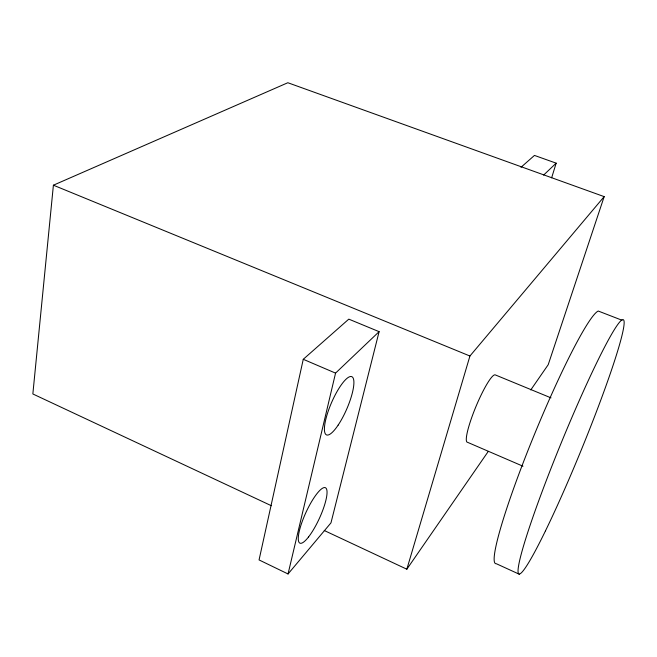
<?xml version="1.0" encoding="UTF-8"?>
<svg xmlns="http://www.w3.org/2000/svg" width="657" height="657" viewBox="0 0 657 657"><rect width="100%" height="100%" fill="white"/><g stroke="black" fill="none" stroke-linecap="round" stroke-linejoin="round"><path stroke-width="0.99" d="M530.766 389.946L548.217 364.692L604.169 196.624L287.84 82.733L53.398 185.2L32.85 393.962L271.349 505.718M303.263 359.297L259.063 559.936L288.045 573.963L330.972 522.865L379.105 331.662L348.801 319.138L303.263 359.297L335.555 373.119L379.105 331.662M288.045 573.963L335.555 373.119M324.246 530.511L406.839 569.208L469.927 356.02L604.169 196.624M551.642 177.825L556.159 163.158L534.461 155.422L521.001 167.289M406.839 569.208L488.291 451.384M543.618 175.09L556.159 163.158M622.039 320.246L598.264 311.04A136.656 13.304 -67.6 0 0 531.431 441.808A136.656 13.304 -67.6 0 0 496.314 563.714L519.383 574.267M53.398 185.2L469.927 356.02M551.001 397.863L495.279 374.901A36.472 5.675 -67.4 0 0 475.701 407.159A36.472 5.675 -67.4 0 0 467.562 442.317L522.988 466.215M338.166 425.079A31.741 8.254 -66.5 0 0 352.407 377.061A31.741 8.254 -66.5 0 0 326.907 415.249A31.741 8.254 -66.5 0 0 338.166 425.079M308.544 536.966A30.493 7.342 -65.3 0 0 326.66 489.35A30.493 7.342 -65.3 0 0 302.778 519.999A30.493 7.342 -65.3 0 0 308.544 536.966M545.474 530.856A137.42 10.619 -67.7 0 0 624.15 322.382A137.42 10.619 -67.7 0 0 543.405 488.159A137.42 10.619 -67.7 0 0 545.474 530.856"/></g></svg>
